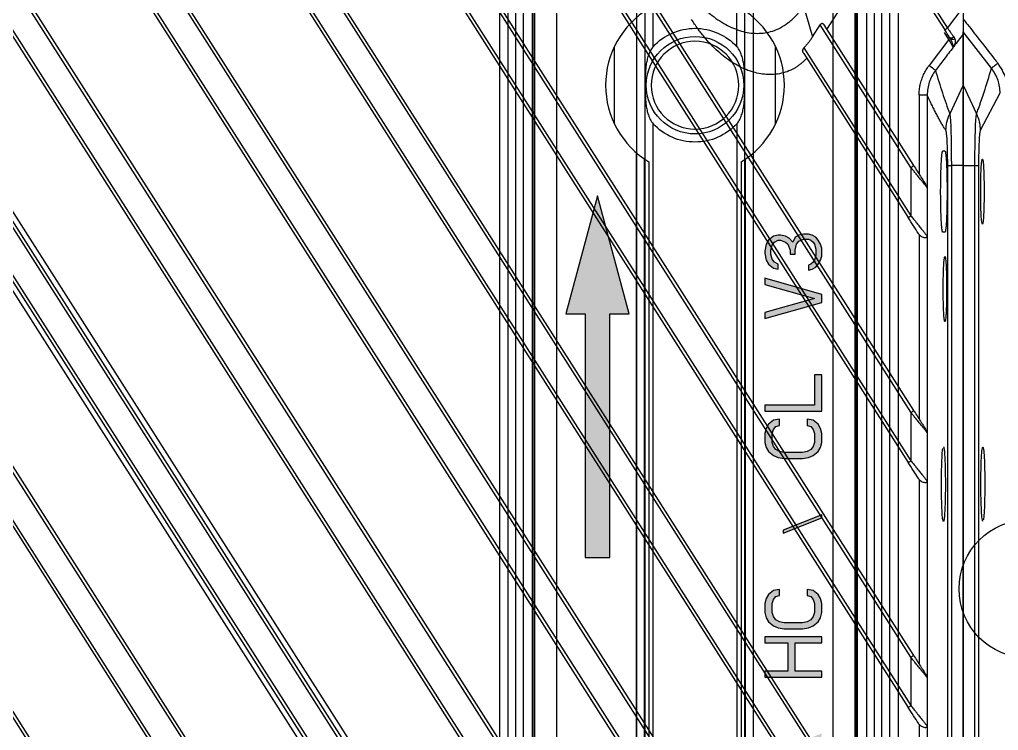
# Model space of a CAD drawing. Header units: millimetres. Extents: x 620 to 19791, y 2539 to 6969.
# Drawn here: x 17418.9 to 17479.1, y 5402.7 to 5446.4 of the extents above; entities that cross this region are included whole.
import ezdxf

# ---------------------------------------------------------------- set-up
doc = ezdxf.new("R2010")
doc.units = ezdxf.units.MM
doc.layers.add('02___PRT_ALL_AXES', color=7, linetype='Continuous')

# ---------------------------------------------------------------- blocks, each defined once
blk = doc.blocks.new('tugj')
at = {"color": 7, "linetype": 'Continuous', "lineweight": 25}
for p, q in [((12752.333, 4986.753), (12659.063, 5133.16)), ((12666.768, 5133.161), (12752.333, 4998.851)), ((12752.333, 5001.829), (12668.666, 5133.161)), ((12676.373, 5133.161), (12752.333, 5013.926)), ((12752.333, 5016.904), (12678.27, 5133.161)), ((12685.977, 5133.161), (12752.333, 5029.002)), ((12752.333, 5031.98), (12687.874, 5133.161)), ((12695.581, 5133.161), (12752.333, 5044.077)), ((12752.333, 5047.055), (12697.478, 5133.161)), ((12705.185, 5133.161), (12752.333, 5059.152)), ((12752.333, 5062.13), (12707.082, 5133.161)), ((12714.789, 5133.161), (12752.333, 5074.228)), ((12752.502, 4986.861), (12660.063, 5131.961)), ((12667.296, 5131.961), (12752.165, 4998.743)), ((12752.502, 5001.936), (12669.667, 5131.961)), ((12676.9, 5131.961), (12752.165, 5013.819)), ((12752.502, 5017.012), (12679.271, 5131.961)), ((12686.504, 5131.961), (12752.165, 5028.894)), ((12752.502, 5032.087), (12688.875, 5131.961)), ((12696.108, 5131.961), (12752.165, 5043.97)), ((12752.502, 5047.162), (12698.479, 5131.961)), ((12705.712, 5131.961), (12752.165, 5059.045)), ((12752.502, 5062.238), (12708.083, 5131.961)), ((12715.316, 5131.961), (12752.165, 5074.12)), ((12751.911, 5013.658), (12677.691, 5130.161)), ((12680.774, 5130.161), (12752.755, 5017.173)), ((12752.333, 5092.281), (12728.715, 5129.355)), ((12752.502, 5092.389), (12728.846, 5129.52)), ((12752.333, 5077.206), (12719.898, 5128.119)), ((12752.502, 5077.313), (12720.137, 5128.116)), ((12727.236, 5128.325), (12752.165, 5089.196)), ((12727.426, 5128.4), (12752.333, 5089.303)), ((12750.598, 5122.177), (12754.576, 5115.934)), ((12747.16, 5115.849), (12750.717, 5121.433)), ((12750.598, 5121.805), (12754.407, 5115.826)), ((12745.713, 5117.3), (12746.278, 5115.397)), ((12754.576, 5115.934), (12755.543, 5117.195)), ((12746.278, 5115.397), (12746.745, 5116.129)), ((12752.333, 5107.357), (12746.745, 5116.129)), ((12752.502, 5107.464), (12746.982, 5116.129)), ((12745.747, 5114.717), (12752.333, 5104.379)), ((12754.669, 5115.229), (12753.446, 5113.624)), ((12745.731, 5114.371), (12752.165, 5104.271)), ((12752.834, 5111.801), (12752.834, 5106.943)), ((12753.333, 5111.801), (12753.333, 5106.102)), ((12754.719, 5110.656), (12754.747, 5110.428)), ((12754.291, 5108.366), (12754.422, 5108.366)), ((12754.593, 4868.257), (12754.593, 5107.475)), ((12755.543, 5107.475), (12754.818, 5107.475)), ((12754.818, 5107.475), (12754.818, 4868.257)), ((12755.543, 5107.475), (12755.543, 4868.256)), ((12752.333, 5107.357), (12752.333, 5104.379)), ((12753.333, 5106.102), (12753.333, 5103.123)), ((12754.422, 5103.366), (12754.291, 5103.366)), ((12752.834, 5103.23), (12752.834, 5091.867)), ((12753.333, 5103.123), (12753.333, 5091.027)), ((12752.333, 5092.281), (12752.333, 5089.303)), ((12753.333, 5091.027), (12753.333, 5088.047)), ((12752.834, 5088.154), (12752.834, 5076.792)), ((12753.333, 5088.047), (12753.333, 5075.951)), ((12752.333, 5077.206), (12752.333, 5074.228)), ((12753.333, 5075.951), (12753.333, 5072.972)), ((12752.834, 5073.079), (12752.834, 5061.717)), ((12753.333, 5072.972), (12753.333, 5060.876))]:
    blk.add_line(p, q, dxfattribs=at)
at = {"color": 8, "linetype": 'Continuous', "lineweight": 25}
blk.add_line((12754.669, 5115.229), (12754.4, 5115.651), dxfattribs=at)
at = {"color": 7, "linetype": 'Continuous', "lineweight": 25, "flags": 128}
for points in [[(12754.407, 5115.826), (12754.411, 5115.828), (12754.42, 5115.834), (12754.436, 5115.844), (12754.457, 5115.858), (12754.482, 5115.874), (12754.511, 5115.892), (12754.543, 5115.913), (12754.576, 5115.934)], [(12755.543, 5112.426), (12755.131, 5111.541), (12754.719, 5110.656)], [(12752.165, 5089.196), (12752.168, 5089.198), (12752.177, 5089.204), (12752.193, 5089.214), (12752.214, 5089.227), (12752.239, 5089.244), (12752.269, 5089.262), (12752.3, 5089.282), (12752.333, 5089.303)], [(12752.502, 5077.313), (12752.499, 5077.311), (12752.489, 5077.305), (12752.473, 5077.295), (12752.452, 5077.282), (12752.427, 5077.265), (12752.398, 5077.247), (12752.366, 5077.227), (12752.333, 5077.206)]]:
    blk.add_lwpolyline(points, dxfattribs=at)
at = {"color": 7, "linetype": 'Continuous', "lineweight": 25}
for points, knots in [([(12738.08, 5118.993), (12738.141, 5118.899), (12738.261, 5118.713), (12738.449, 5118.444), (12738.64, 5118.188), (12738.834, 5117.943), (12739.112, 5117.616), (12739.487, 5117.222), (12740.104, 5116.675), (12740.887, 5116.133), (12741.868, 5115.715), (12742.858, 5115.555), (12743.684, 5115.681), (12744.307, 5115.941), (12744.703, 5116.192), (12745.01, 5116.444), (12745.253, 5116.685), (12745.491, 5116.969), (12745.637, 5117.188), (12745.713, 5117.3)], [0, 0, 0, 0, 0.035181, 0.06949, 0.102958, 0.135615, 0.167497, 0.237811, 0.306398, 0.426306, 0.535135, 0.638829, 0.737184, 0.792914, 0.85017, 0.883735, 0.9175, 0.957411, 1, 1, 1, 1]), ([(12755.543, 5117.195), (12755.543, 5117.149), (12755.543, 5117.057), (12755.543, 5116.919), (12755.543, 5116.782), (12755.543, 5116.646), (12755.543, 5116.467), (12755.543, 5116.254), (12755.543, 5116.027), (12755.543, 5115.84), (12755.543, 5115.712), (12755.543, 5115.631), (12755.543, 5115.581), (12755.543, 5115.565), (12755.543, 5115.557)], [0, 0, 0, 0, 0.06929, 0.138364, 0.207455, 0.276794, 0.346612, 0.485822, 0.617831, 0.730296, 0.832, 0.891663, 0.947156, 1, 1, 1, 1]), ([(12745.923, 5114.069), (12745.87, 5114.016), (12745.766, 5113.912), (12745.603, 5113.769), (12745.439, 5113.64), (12745.272, 5113.525), (12745.104, 5113.423), (12744.847, 5113.292), (12744.478, 5113.16), (12743.858, 5113.055), (12743.069, 5113.082), (12742.159, 5113.346), (12741.274, 5113.822), (12740.573, 5114.374), (12740.019, 5114.913), (12739.602, 5115.384), (12739.201, 5115.898), (12738.958, 5116.266), (12738.834, 5116.454)], [0, 0, 0, 0, 0.025847, 0.050766, 0.074832, 0.098127, 0.120742, 0.142777, 0.197811, 0.255494, 0.359352, 0.467585, 0.58048, 0.704746, 0.77494, 0.847317, 0.92223, 1, 1, 1, 1]), ([(12746.982, 5116.129), (12746.974, 5116.14), (12746.959, 5116.161), (12746.931, 5116.184), (12746.902, 5116.2), (12746.863, 5116.209), (12746.817, 5116.205), (12746.773, 5116.17), (12746.755, 5116.143), (12746.745, 5116.129)], [0, 0, 0, 0, 0.153766, 0.29277, 0.417794, 0.529915, 0.736017, 0.854886, 1, 1, 1, 1]), ([(12754.576, 5115.934), (12754.589, 5115.915), (12754.621, 5115.871), (12754.676, 5115.796), (12754.76, 5115.68), (12754.865, 5115.535), (12754.937, 5115.436), (12754.972, 5115.387)], [0, 0, 0, 0, 0.093419, 0.22066, 0.382004, 0.692065, 1, 1, 1, 1]), ([(12746.278, 5115.397), (12746.238, 5115.334), (12746.157, 5115.212), (12746.027, 5115.037), (12745.891, 5114.871), (12745.795, 5114.768), (12745.747, 5114.717)], [0, 0, 0, 0, 0.2574602, 0.5095372, 0.7568366, 1, 1, 1, 1]), ([(12754.71, 5115.351), (12754.712, 5115.348), (12754.715, 5115.343), (12754.72, 5115.337), (12754.722, 5115.333), (12754.723, 5115.331), (12754.725, 5115.326), (12754.732, 5115.314), (12754.742, 5115.299), (12754.748, 5115.287), (12754.751, 5115.281)], [0, 0, 0, 0, 0.127988, 0.209277, 0.250468, 0.30677, 0.399599, 0.516952, 0.773207, 1, 1, 1, 1]), ([(12754.753, 5115.316), (12754.744, 5115.321), (12754.727, 5115.329), (12754.717, 5115.342), (12754.712, 5115.349)], [0, 0, 0, 0, 0.552711, 1, 1, 1, 1]), ([(12754.751, 5115.281), (12754.776, 5115.257), (12754.823, 5115.238), (12754.936, 5115.242), (12754.995, 5115.265), (12755.034, 5115.294)], [0, 0, 0, 0, 0.5, 0.5, 1, 1, 1, 1]), ([(12755.022, 5115.303), (12755.028, 5115.287), (12755.042, 5115.254), (12755.054, 5115.202), (12755.059, 5115.147), (12755.058, 5115.089), (12755.05, 5115.031), (12755.035, 5114.97), (12755.012, 5114.902), (12754.986, 5114.843), (12754.966, 5114.808), (12754.96, 5114.798)], [0, 0, 0, 0, 0.095908, 0.196069, 0.300971, 0.411051, 0.526711, 0.631743, 0.767212, 0.929625, 1, 1, 1, 1]), ([(12754.972, 5115.387), (12754.982, 5115.373), (12755.002, 5115.346), (12755.015, 5115.317), (12755.022, 5115.303)], [0, 0, 0, 0, 0.510016, 1, 1, 1, 1]), ([(12755.543, 5115.557), (12755.543, 5115.299), (12755.543, 5114.781), (12755.543, 5113.927), (12755.543, 5113.14), (12755.543, 5112.616), (12755.543, 5112.426)], [0, 0, 0, 0, 0.2479135, 0.4978484, 0.8177331, 1, 1, 1, 1]), ([(12745.731, 5114.371), (12745.723, 5114.384), (12745.707, 5114.411), (12745.692, 5114.455), (12745.683, 5114.501), (12745.681, 5114.548), (12745.686, 5114.594), (12745.698, 5114.639), (12745.717, 5114.681), (12745.737, 5114.705), (12745.747, 5114.717)], [0, 0, 0, 0, 0.141878, 0.278236, 0.411247, 0.543247, 0.666398, 0.781146, 0.895271, 1, 1, 1, 1]), ([(12754.932, 5114.753), (12754.834, 5114.624), (12754.644, 5114.373), (12754.364, 5114.006), (12754.099, 5113.658), (12753.926, 5113.433), (12753.842, 5113.324)], [0, 0, 0, 0, 0.269609, 0.526012, 0.769411, 1, 1, 1, 1]), ([(12754.929, 5114.776), (12754.924, 5114.781), (12754.914, 5114.792), (12754.896, 5114.818), (12754.874, 5114.851), (12754.85, 5114.892), (12754.822, 5114.941), (12754.788, 5115.009), (12754.737, 5115.105), (12754.694, 5115.184), (12754.669, 5115.229)], [0, 0, 0, 0, 0.091917, 0.186201, 0.283243, 0.383217, 0.486153, 0.603422, 0.775276, 1, 1, 1, 1]), ([(12754.751, 5115.281), (12754.765, 5115.254), (12754.792, 5115.201), (12754.825, 5115.124), (12754.857, 5115.043), (12754.889, 5114.957), (12754.916, 5114.873), (12754.93, 5114.811), (12754.931, 5114.784), (12754.932, 5114.773)], [0, 0, 0, 0, 0.130852, 0.255748, 0.370585, 0.539226, 0.712336, 0.887675, 1, 1, 1, 1]), ([(12752.834, 5111.801), (12752.835, 5111.855), (12752.836, 5111.964), (12752.85, 5112.127), (12752.872, 5112.288), (12752.902, 5112.448), (12752.942, 5112.607), (12753.006, 5112.815), (12753.106, 5113.069), (12753.257, 5113.359), (12753.383, 5113.536), (12753.446, 5113.624)], [0, 0, 0, 0, 0.083801, 0.167094, 0.250122, 0.33313, 0.416365, 0.50007, 0.667476, 0.833457, 1, 1, 1, 1]), ([(12753.842, 5113.324), (12753.837, 5113.327), (12753.825, 5113.337), (12753.782, 5113.37), (12753.751, 5113.393), (12753.676, 5113.45), (12753.631, 5113.484), (12753.539, 5113.554), (12753.491, 5113.59), (12753.446, 5113.624)], [0, 0, 0, 0, 0.25, 0.25, 0.5, 0.5, 0.75, 0.75, 1, 1, 1, 1]), ([(12753.842, 5113.324), (12753.678, 5113.107), (12753.549, 5112.863), (12753.377, 5112.346), (12753.333, 5112.073), (12753.333, 5111.801)], [0, 0, 0, 0, 0.5, 0.5, 1, 1, 1, 1]), ([(12753.842, 5113.324), (12753.972, 5112.873), (12754.115, 5112.407), (12754.412, 5111.499), (12754.567, 5111.057), (12754.719, 5110.656)], [0, 0, 0, 0, 0.5, 0.5, 1, 1, 1, 1]), ([(12755.543, 5112.426), (12755.543, 5112.415), (12755.543, 5112.393), (12755.543, 5112.347), (12755.543, 5112.292), (12755.543, 5112.227), (12755.543, 5112.152), (12755.543, 5112.067), (12755.543, 5111.972), (12755.543, 5111.766), (12755.543, 5111.394), (12755.543, 5110.772), (12755.543, 5110.047), (12755.543, 5109.371), (12755.543, 5108.803), (12755.543, 5108.367), (12755.543, 5107.923), (12755.543, 5107.625), (12755.543, 5107.475)], [0, 0, 0, 0, 0.0313335, 0.0625333, 0.0936643, 0.1247919, 0.1559818, 0.1872988, 0.2188073, 0.2505704, 0.3758204, 0.5000704, 0.624356, 0.7495908, 0.8123801, 0.8747031, 0.9370724, 1, 1, 1, 1]), ([(12753.333, 5111.801), (12753.33, 5111.801), (12753.317, 5111.801), (12753.265, 5111.801), (12753.226, 5111.801), (12753.13, 5111.801), (12753.072, 5111.801), (12752.953, 5111.801), (12752.891, 5111.801), (12752.834, 5111.801)], [0, 0, 0, 0, 0.25, 0.25, 0.5, 0.5, 0.75, 0.75, 1, 1, 1, 1]), ([(12754.488, 5109.617), (12754.45, 5109.676), (12754.373, 5109.796), (12754.256, 5109.993), (12754.135, 5110.204), (12754.01, 5110.431), (12753.882, 5110.674), (12753.75, 5110.932), (12753.614, 5111.207), (12753.475, 5111.496), (12753.381, 5111.698), (12753.333, 5111.801)], [0, 0, 0, 0, 0.098211, 0.199644, 0.304299, 0.412179, 0.523286, 0.63762, 0.755183, 0.875976, 1, 1, 1, 1]), ([(12754.593, 5107.475), (12754.593, 5107.52), (12754.593, 5107.61), (12754.592, 5107.745), (12754.591, 5107.878), (12754.589, 5108.01), (12754.587, 5108.14), (12754.583, 5108.352), (12754.576, 5108.634), (12754.563, 5108.954), (12754.547, 5109.222), (12754.53, 5109.404), (12754.515, 5109.519), (12754.502, 5109.589), (12754.492, 5109.607), (12754.488, 5109.617)], [0, 0, 0, 0, 0.042203, 0.084071, 0.125773, 0.167478, 0.209358, 0.251581, 0.376769, 0.502269, 0.626905, 0.751841, 0.834751, 0.917046, 1, 1, 1, 1]), ([(12754.291, 5103.366), (12754.288, 5103.367), (12754.282, 5103.369), (12754.274, 5103.385), (12754.265, 5103.411), (12754.257, 5103.449), (12754.249, 5103.497), (12754.235, 5103.594), (12754.218, 5103.774), (12754.198, 5104.085), (12754.182, 5104.462), (12754.169, 5104.895), (12754.162, 5105.365), (12754.159, 5105.855), (12754.162, 5106.346), (12754.169, 5106.818), (12754.181, 5107.254), (12754.197, 5107.635), (12754.217, 5107.951), (12754.236, 5108.147), (12754.253, 5108.261), (12754.265, 5108.321), (12754.278, 5108.359), (12754.287, 5108.363), (12754.291, 5108.366)], [0, 0, 0, 0, 0.021266, 0.042279, 0.063129, 0.083909, 0.104712, 0.125632, 0.188258, 0.250226, 0.311751, 0.373866, 0.436434, 0.498716, 0.56093, 0.623487, 0.685841, 0.747786, 0.810291, 0.873704, 0.905168, 0.936491, 0.967996, 1, 1, 1, 1]), ([(12754.422, 5108.366), (12754.425, 5108.365), (12754.431, 5108.363), (12754.439, 5108.346), (12754.448, 5108.32), (12754.456, 5108.282), (12754.464, 5108.234), (12754.478, 5108.137), (12754.495, 5107.957), (12754.515, 5107.646), (12754.532, 5107.269), (12754.544, 5106.836), (12754.551, 5106.366), (12754.554, 5105.876), (12754.551, 5105.385), (12754.544, 5104.913), (12754.532, 5104.477), (12754.516, 5104.096), (12754.496, 5103.78), (12754.477, 5103.584), (12754.46, 5103.47), (12754.448, 5103.41), (12754.435, 5103.372), (12754.426, 5103.368), (12754.422, 5103.366)], [0, 0, 0, 0, 0.021266, 0.04228, 0.063133, 0.083918, 0.104727, 0.125654, 0.188289, 0.250252, 0.311778, 0.373897, 0.436467, 0.49875, 0.560967, 0.623526, 0.685879, 0.747829, 0.81035, 0.87375, 0.905196, 0.936506, 0.968002, 1, 1, 1, 1]), ([(12752.333, 5107.357), (12752.373, 5107.382), (12752.42, 5107.412), (12752.485, 5107.453), (12752.502, 5107.464), (12752.502, 5107.464)], [0, 0, 0, 0, 0.5, 0.5, 1, 1, 1, 1]), ([(12752.502, 5107.464), (12752.642, 5107.243), (12752.783, 5107.022), (12752.982, 5106.71), (12753.047, 5106.609), (12753.164, 5106.424), (12753.218, 5106.34), (12753.255, 5106.281)], [0, 0, 0, 0, 0.5, 0.5, 0.75, 0.75, 1, 1, 1, 1]), ([(12753.333, 5106.102), (12753.331, 5106.103), (12753.329, 5106.105), (12753.32, 5106.116), (12753.304, 5106.136), (12753.277, 5106.174), (12753.219, 5106.249), (12753.124, 5106.363), (12752.991, 5106.532), (12752.835, 5106.726), (12752.667, 5106.935), (12752.496, 5107.149), (12752.388, 5107.286), (12752.333, 5107.357)], [0, 0, 0, 0, 0.032239, 0.064947, 0.098427, 0.153969, 0.217778, 0.343204, 0.459168, 0.592551, 0.743882, 0.867931, 1, 1, 1, 1]), ([(12753.255, 5106.281), (12753.266, 5106.264), (12753.288, 5106.229), (12753.309, 5106.19), (12753.32, 5106.161), (12753.327, 5106.138), (12753.331, 5106.117), (12753.332, 5106.106), (12753.333, 5106.102)], [0, 0, 0, 0, 0.271981, 0.54099, 0.674929, 0.787934, 0.917472, 1, 1, 1, 1]), ([(12752.165, 5104.271), (12752.165, 5104.271), (12752.174, 5104.277), (12752.233, 5104.315), (12752.284, 5104.347), (12752.333, 5104.379)], [0, 0, 0, 0, 0.5, 0.5, 1, 1, 1, 1]), ([(12752.789, 5103.291), (12752.7, 5103.431), (12752.596, 5103.594), (12752.384, 5103.927), (12752.274, 5104.099), (12752.165, 5104.271)], [0, 0, 0, 0, 0.5, 0.5, 1, 1, 1, 1]), ([(12752.333, 5104.379), (12752.36, 5104.344), (12752.412, 5104.277), (12752.491, 5104.179), (12752.567, 5104.084), (12752.686, 5103.935), (12752.836, 5103.747), (12752.981, 5103.568), (12753.072, 5103.452), (12753.13, 5103.375), (12753.185, 5103.306), (12753.243, 5103.238), (12753.29, 5103.178), (12753.317, 5103.137), (12753.329, 5103.118), (12753.332, 5103.121), (12753.333, 5103.123)], [0, 0, 0, 0, 0.063732, 0.125593, 0.185588, 0.243722, 0.410367, 0.550817, 0.614312, 0.665681, 0.72574, 0.78763, 0.868193, 0.934331, 0.969979, 1, 1, 1, 1]), ([(12752.834, 5103.23), (12752.826, 5103.239), (12752.81, 5103.259), (12752.796, 5103.28), (12752.789, 5103.291)], [0, 0, 0, 0, 0.488961, 1, 1, 1, 1]), ([(12752.834, 5103.23), (12752.847, 5103.215), (12752.873, 5103.186), (12752.917, 5103.149), (12752.985, 5103.103), (12753.077, 5103.061), (12753.172, 5103.042), (12753.239, 5103.04), (12753.287, 5103.052), (12753.317, 5103.078), (12753.33, 5103.103), (12753.332, 5103.117), (12753.333, 5103.123)], [0, 0, 0, 0, 0.071456, 0.142488, 0.212282, 0.375118, 0.529622, 0.640801, 0.748363, 0.86828, 0.941579, 1, 1, 1, 1]), ([(12754.422, 5097.866), (12754.42, 5097.866), (12754.415, 5097.868), (12754.408, 5097.881), (12754.401, 5097.902), (12754.395, 5097.932), (12754.388, 5097.971), (12754.377, 5098.048), (12754.363, 5098.193), (12754.347, 5098.441), (12754.334, 5098.742), (12754.325, 5099.089), (12754.319, 5099.465), (12754.317, 5099.857), (12754.318, 5100.25), (12754.324, 5100.627), (12754.334, 5100.976), (12754.347, 5101.281), (12754.363, 5101.533), (12754.379, 5101.701), (12754.394, 5101.802), (12754.408, 5101.856), (12754.417, 5101.862), (12754.422, 5101.865)], [0, 0, 0, 0, 0.021346, 0.04241, 0.063283, 0.084056, 0.104826, 0.125687, 0.188, 0.250088, 0.311855, 0.37391, 0.43641, 0.498756, 0.56095, 0.623521, 0.685882, 0.747997, 0.810632, 0.873704, 0.915461, 0.957304, 1, 1, 1, 1]), ([(12754.422, 5101.865), (12754.424, 5101.865), (12754.429, 5101.863), (12754.436, 5101.85), (12754.443, 5101.829), (12754.449, 5101.799), (12754.456, 5101.761), (12754.467, 5101.683), (12754.481, 5101.538), (12754.497, 5101.29), (12754.51, 5100.989), (12754.519, 5100.642), (12754.525, 5100.266), (12754.527, 5099.874), (12754.526, 5099.481), (12754.52, 5099.104), (12754.51, 5098.755), (12754.497, 5098.45), (12754.481, 5098.198), (12754.465, 5098.03), (12754.45, 5097.929), (12754.436, 5097.875), (12754.427, 5097.869), (12754.422, 5097.866)], [0, 0, 0, 0, 0.021346, 0.04241, 0.063283, 0.084056, 0.104826, 0.125687, 0.188, 0.250088, 0.311855, 0.37391, 0.43641, 0.498756, 0.56095, 0.623521, 0.685882, 0.747997, 0.810632, 0.873704, 0.915461, 0.957304, 1, 1, 1, 1]), ([(12752.333, 5092.281), (12752.373, 5092.306), (12752.42, 5092.336), (12752.485, 5092.378), (12752.502, 5092.389), (12752.502, 5092.389)], [0, 0, 0, 0, 0.5, 0.5, 1, 1, 1, 1]), ([(12753.333, 5091.027), (12753.331, 5091.027), (12753.329, 5091.029), (12753.32, 5091.04), (12753.304, 5091.061), (12753.277, 5091.098), (12753.219, 5091.174), (12753.124, 5091.288), (12752.991, 5091.457), (12752.835, 5091.651), (12752.667, 5091.86), (12752.496, 5092.073), (12752.388, 5092.21), (12752.333, 5092.281)], [0, 0, 0, 0, 0.032205, 0.064879, 0.098325, 0.153821, 0.217622, 0.343078, 0.459057, 0.592508, 0.743852, 0.867922, 1, 1, 1, 1]), ([(12752.502, 5092.389), (12752.642, 5092.168), (12752.783, 5091.947), (12752.982, 5091.634), (12753.047, 5091.533), (12753.164, 5091.349), (12753.218, 5091.265), (12753.255, 5091.206)], [0, 0, 0, 0, 0.5, 0.5, 0.75, 0.75, 1, 1, 1, 1]), ([(12753.255, 5091.206), (12753.266, 5091.188), (12753.288, 5091.153), (12753.309, 5091.114), (12753.32, 5091.086), (12753.327, 5091.063), (12753.331, 5091.042), (12753.332, 5091.031), (12753.333, 5091.027)], [0, 0, 0, 0, 0.272195, 0.541525, 0.675243, 0.788116, 0.917487, 1, 1, 1, 1]), ([(12754.329, 5085.566), (12754.314, 5085.601), (12754.282, 5085.67), (12754.242, 5086.199), (12754.215, 5086.956), (12754.206, 5087.855), (12754.215, 5088.761), (12754.242, 5089.516), (12754.274, 5089.987), (12754.298, 5090.051), (12754.305, 5090.072)], [0, 0, 0, 0, 0.134319, 0.267816, 0.400285, 0.534043, 0.667718, 0.800886, 0.935787, 1, 1, 1, 1]), ([(12754.329, 5090.165), (12754.332, 5090.164), (12754.337, 5090.162), (12754.345, 5090.147), (12754.353, 5090.123), (12754.361, 5090.088), (12754.368, 5090.044), (12754.381, 5089.955), (12754.397, 5089.789), (12754.415, 5089.503), (12754.43, 5089.157), (12754.441, 5088.758), (12754.448, 5088.326), (12754.451, 5087.875), (12754.449, 5087.424), (12754.442, 5086.99), (12754.431, 5086.589), (12754.416, 5086.238), (12754.397, 5085.947), (12754.379, 5085.755), (12754.361, 5085.639), (12754.345, 5085.577), (12754.335, 5085.57), (12754.329, 5085.566)], [0, 0, 0, 0, 0.021245, 0.042243, 0.063084, 0.083861, 0.104667, 0.125596, 0.188211, 0.250208, 0.311749, 0.373875, 0.436451, 0.498749, 0.560974, 0.623545, 0.685901, 0.747871, 0.810407, 0.873806, 0.915692, 0.957504, 1, 1, 1, 1]), ([(12752.789, 5088.216), (12752.7, 5088.356), (12752.596, 5088.518), (12752.384, 5088.852), (12752.274, 5089.024), (12752.165, 5089.196)], [0, 0, 0, 0, 0.5, 0.5, 1, 1, 1, 1]), ([(12752.333, 5089.303), (12752.36, 5089.269), (12752.412, 5089.202), (12752.491, 5089.103), (12752.567, 5089.008), (12752.686, 5088.859), (12752.836, 5088.672), (12752.981, 5088.493), (12753.072, 5088.377), (12753.13, 5088.3), (12753.185, 5088.231), (12753.243, 5088.163), (12753.29, 5088.103), (12753.317, 5088.062), (12753.329, 5088.043), (12753.332, 5088.046), (12753.333, 5088.047)], [0, 0, 0, 0, 0.063732, 0.125592, 0.185586, 0.243721, 0.410364, 0.550813, 0.614308, 0.665676, 0.725736, 0.787625, 0.868188, 0.934324, 0.969973, 1, 1, 1, 1]), ([(12752.834, 5088.154), (12752.826, 5088.164), (12752.81, 5088.184), (12752.796, 5088.205), (12752.789, 5088.216)], [0, 0, 0, 0, 0.488961, 1, 1, 1, 1]), ([(12752.834, 5088.154), (12752.847, 5088.14), (12752.873, 5088.111), (12752.917, 5088.074), (12752.985, 5088.028), (12753.077, 5087.986), (12753.172, 5087.967), (12753.239, 5087.965), (12753.287, 5087.976), (12753.317, 5088.002), (12753.33, 5088.028), (12753.332, 5088.041), (12753.333, 5088.047)], [0, 0, 0, 0, 0.071456, 0.142488, 0.212279, 0.375092, 0.529614, 0.64079, 0.748352, 0.868276, 0.941576, 1, 1, 1, 1]), ([(12753.333, 5075.951), (12753.331, 5075.952), (12753.329, 5075.954), (12753.32, 5075.965), (12753.304, 5075.985), (12753.277, 5076.023), (12753.219, 5076.098), (12753.124, 5076.213), (12752.991, 5076.381), (12752.835, 5076.575), (12752.667, 5076.784), (12752.496, 5076.998), (12752.388, 5077.135), (12752.333, 5077.206)], [0, 0, 0, 0, 0.032205, 0.064879, 0.098325, 0.153821, 0.217622, 0.343078, 0.459057, 0.592508, 0.743852, 0.867922, 1, 1, 1, 1]), ([(12752.502, 5077.313), (12752.642, 5077.093), (12752.783, 5076.871), (12752.982, 5076.559), (12753.047, 5076.458), (12753.164, 5076.274), (12753.218, 5076.189), (12753.255, 5076.131)], [0, 0, 0, 0, 0.5, 0.5, 0.75, 0.75, 1, 1, 1, 1]), ([(12753.255, 5076.131), (12753.266, 5076.113), (12753.288, 5076.078), (12753.309, 5076.039), (12753.32, 5076.01), (12753.327, 5075.987), (12753.331, 5075.966), (12753.332, 5075.955), (12753.333, 5075.951)], [0, 0, 0, 0, 0.272195, 0.541525, 0.675243, 0.788116, 0.917487, 1, 1, 1, 1]), ([(12752.165, 5074.12), (12752.165, 5074.12), (12752.174, 5074.127), (12752.233, 5074.164), (12752.284, 5074.197), (12752.333, 5074.228)], [0, 0, 0, 0, 0.5, 0.5, 1, 1, 1, 1]), ([(12752.789, 5073.14), (12752.7, 5073.28), (12752.596, 5073.443), (12752.384, 5073.776), (12752.274, 5073.948), (12752.165, 5074.12)], [0, 0, 0, 0, 0.5, 0.5, 1, 1, 1, 1]), ([(12752.333, 5074.228), (12752.36, 5074.194), (12752.412, 5074.126), (12752.491, 5074.028), (12752.567, 5073.933), (12752.686, 5073.784), (12752.836, 5073.596), (12752.981, 5073.417), (12753.072, 5073.302), (12753.13, 5073.224), (12753.185, 5073.155), (12753.243, 5073.087), (12753.29, 5073.027), (12753.317, 5072.986), (12753.329, 5072.967), (12753.332, 5072.971), (12753.333, 5072.972)], [0, 0, 0, 0, 0.063732, 0.125592, 0.185586, 0.243721, 0.410364, 0.550813, 0.614308, 0.665676, 0.725736, 0.787625, 0.868188, 0.934324, 0.969973, 1, 1, 1, 1]), ([(12752.834, 5073.079), (12752.826, 5073.088), (12752.81, 5073.108), (12752.796, 5073.129), (12752.789, 5073.14)], [0, 0, 0, 0, 0.488961, 1, 1, 1, 1]), ([(12752.834, 5073.079), (12752.847, 5073.064), (12752.873, 5073.035), (12752.917, 5072.998), (12752.985, 5072.952), (12753.077, 5072.91), (12753.172, 5072.891), (12753.239, 5072.89), (12753.287, 5072.901), (12753.317, 5072.927), (12753.33, 5072.952), (12753.332, 5072.966), (12753.333, 5072.972)], [0, 0, 0, 0, 0.0714562, 0.1424878, 0.2122787, 0.375092, 0.529614, 0.6407899, 0.7483517, 0.8682758, 0.9415756, 1, 1, 1, 1])]:
    blk.add_open_spline(points, degree=3, knots=knots, dxfattribs=at)
for points in [[(12754.71, 5115.351), (12754.626, 5115.483), (12754.517, 5115.655), (12754.407, 5115.826)], [(12755.543, 5115.557), (12755.348, 5115.304), (12755.154, 5115.051), (12754.961, 5114.797)], [(12754.751, 5115.281), (12754.742, 5115.275), (12754.706, 5115.253), (12754.669, 5115.229)], [(12754.931, 5114.754), (12754.932, 5114.76), (12754.931, 5114.767), (12754.929, 5114.776)], [(12754.96, 5114.797), (12754.952, 5114.788), (12754.943, 5114.78), (12754.932, 5114.773)], [(12754.961, 5114.797), (12754.951, 5114.783), (12754.942, 5114.768), (12754.932, 5114.753)], [(12754.488, 5109.617), (12754.489, 5109.971), (12754.57, 5110.334), (12754.719, 5110.656)], [(12754.593, 5107.475), (12754.609, 5107.475), (12754.686, 5107.475), (12754.818, 5107.475)]]:
    blk.add_open_spline(points, degree=3, dxfattribs=at)
at = {"color": 8, "linetype": 'Continuous', "lineweight": 25}
for points, knots in [([(12754.984, 5115.378), (12754.955, 5115.353), (12754.914, 5115.328), (12754.827, 5115.303), (12754.784, 5115.304), (12754.753, 5115.316)], [0, 0, 0, 0, 0.5, 0.5, 1, 1, 1, 1]), ([(12754.747, 5110.428), (12754.749, 5110.417), (12754.762, 5110.313), (12754.786, 5109.772), (12754.806, 5108.961), (12754.816, 5108.145), (12754.817, 5107.701), (12754.818, 5107.475)], [0, 0, 0, 0, 0.037063, 0.329267, 0.649662, 0.821316, 1, 1, 1, 1])]:
    blk.add_open_spline(points, degree=3, knots=knots, dxfattribs=at)
blk = doc.blocks.new('*U204')
blk.add_blockref('tugj', (-12530.543, -4991.113))
blk = doc.blocks.new('*U205')
at = {"color": 0, "linetype": 'ByBlock', "lineweight": -2, "transparency": 16777216}
blk.add_blockref('*U204', (0, 1350), dxfattribs=at)
blk = doc.blocks.new('tgd')
at = {"color": 7, "linetype": 'Continuous', "lineweight": 25}
for p, q in [((18144.217, 5008.446), (18142.478, 5010.682)), ((18142.478, 5007.416), (18143.301, 5005.646)), ((18142.478, 5007.347), (18142.478, 5007.416)), ((18144.74, 5006.905), (18143.533, 5004.607)), ((18142.478, 5002.465), (18143.203, 5002.465)), ((18142.478, 4763.247), (18142.478, 5002.465)), ((18142.478, 5002.465), (18142.478, 4763.246)), ((18143.203, 5002.465), (18143.428, 5002.465)), ((18143.203, 4763.247), (18143.203, 5002.465)), ((18143.428, 5002.465), (18143.428, 4763.247))]:
    blk.add_line(p, q, dxfattribs=at)
for points, knots in [([(18142.476, 5011.484), (18142.476, 5011.484), (18142.476, 5011.484), (18142.476, 5011.483), (18142.478, 5011.482), (18142.483, 5011.474), (18142.506, 5011.446), (18142.594, 5011.334), (18142.945, 5010.886), (18143.547, 5010.119), (18144.148, 5009.352), (18144.498, 5008.903), (18144.584, 5008.79), (18144.606, 5008.761), (18144.61, 5008.754), (18144.612, 5008.752), (18144.612, 5008.752), (18144.612, 5008.751), (18144.612, 5008.751), (18144.612, 5008.751), (18144.612, 5008.751), (18144.612, 5008.751)], [0, 0, 0, 0, 0.0000182, 0.0001591, 0.000557, 0.0020901, 0.0080688, 0.0316903, 0.1255832, 0.4999795, 0.8749481, 0.9687031, 0.9921486, 0.9980156, 0.9994835, 0.9998549, 0.9999514, 0.9999818, 0.9999914, 0.9999957, 1, 1, 1, 1]), ([(18142.478, 5011.484), (18142.478, 5011.389), (18142.478, 5011.208), (18142.478, 5010.96), (18142.478, 5010.794), (18142.478, 5010.706), (18142.478, 5010.69), (18142.478, 5010.682)], [0, 0, 0, 0, 0.286045, 0.548341, 0.786212, 0.89682, 1, 1, 1, 1]), ([(18142.478, 5007.416), (18142.478, 5007.963), (18142.478, 5008.603), (18142.478, 5009.422), (18142.478, 5009.966), (18142.478, 5010.413), (18142.478, 5010.682)], [0, 0, 0, 0, 0.503553, 0.589135, 0.752665, 1, 1, 1, 1]), ([(18142.478, 5010.547), (18142.478, 5010.289), (18142.478, 5009.771), (18142.478, 5008.917), (18142.478, 5008.13), (18142.478, 5007.607), (18142.478, 5007.417)], [0, 0, 0, 0, 0.247913, 0.497848, 0.817733, 1, 1, 1, 1]), ([(18144.612, 5008.751), (18144.565, 5008.715), (18144.468, 5008.64), (18144.34, 5008.541), (18144.247, 5008.469), (18144.227, 5008.453), (18144.217, 5008.446)], [0, 0, 0, 0, 0.243386, 0.502691, 0.760505, 1, 1, 1, 1]), ([(18144.612, 5008.751), (18144.792, 5008.47), (18145.153, 5007.906), (18145.21, 5007.239), (18145.239, 5006.905)], [0, 0, 0, 0, 0.49954, 1, 1, 1, 1]), ([(18143.301, 5005.646), (18143.301, 5005.646), (18143.301, 5005.647), (18143.302, 5005.647), (18143.302, 5005.649), (18143.305, 5005.655), (18143.346, 5005.753), (18143.397, 5005.893), (18143.472, 5006.102), (18143.562, 5006.358), (18143.665, 5006.66), (18143.897, 5007.36), (18144.069, 5007.946), (18144.217, 5008.446)], [0, 0, 0, 0, 0.000016, 0.0001532, 0.000545, 0.0020442, 0.0079129, 0.1249472, 0.1677158, 0.2499268, 0.4146915, 0.4999339, 1, 1, 1, 1]), ([(18144.217, 5008.446), (18144.368, 5008.211), (18144.67, 5007.74), (18144.717, 5007.183), (18144.74, 5006.905)], [0, 0, 0, 0, 0.499779, 1, 1, 1, 1]), ([(18142.478, 5002.465), (18142.478, 5003.044), (18142.478, 5004.241), (18142.478, 5005.789), (18142.478, 5006.758), (18142.478, 5006.967), (18142.478, 5007.002)], [0, 0, 0, 0, 0.298207, 0.616574, 0.93494, 1, 1, 1, 1]), ([(18142.478, 5006.987), (18142.478, 5006.948), (18142.478, 5006.738), (18142.478, 5005.786), (18142.478, 5004.261), (18142.478, 5003.064), (18142.478, 5002.465)], [0, 0, 0, 0, 0.072204, 0.3812, 0.690221, 1, 1, 1, 1]), ([(18143.203, 5002.465), (18143.204, 5002.673), (18143.205, 5002.951), (18143.208, 5003.341), (18143.211, 5003.878), (18143.224, 5004.306), (18143.233, 5004.588), (18143.233, 5004.598), (18143.234, 5004.636), (18143.242, 5004.916), (18143.263, 5005.402), (18143.288, 5005.561), (18143.301, 5005.646)], [0, 0, 0, 0, 0.134061, 0.178697, 0.25734, 0.496477, 0.496759, 0.499029, 0.505384, 0.529518, 0.7461, 1, 1, 1, 1]), ([(18143.301, 5005.646), (18143.368, 5005.48), (18143.501, 5005.146), (18143.522, 5004.787), (18143.533, 5004.607)], [0, 0, 0, 0, 0.496928, 1, 1, 1, 1]), ([(18143.533, 5004.607), (18143.519, 5004.559), (18143.491, 5004.464), (18143.457, 5003.967), (18143.433, 5003.277), (18143.429, 5002.736), (18143.428, 5002.465)], [0, 0, 0, 0, 0.24813, 0.497846, 0.748652, 1, 1, 1, 1]), ([(18143.664, 4998.856), (18143.65, 4998.886), (18143.623, 4998.946), (18143.588, 4999.407), (18143.565, 5000.064), (18143.557, 5000.848), (18143.565, 5001.632), (18143.588, 5002.301), (18143.617, 5002.672), (18143.643, 5002.834), (18143.657, 5002.848), (18143.664, 5002.856)], [0, 0, 0, 0, 0.125441, 0.24983, 0.373603, 0.498413, 0.623139, 0.747559, 0.873244, 0.936089, 1, 1, 1, 1]), ([(18143.664, 5002.856), (18143.678, 5002.825), (18143.705, 5002.766), (18143.74, 5002.304), (18143.763, 5001.647), (18143.772, 5000.864), (18143.764, 5000.08), (18143.741, 4999.41), (18143.711, 4999.039), (18143.685, 4998.877), (18143.671, 4998.863), (18143.664, 4998.856)], [0, 0, 0, 0, 0.125441, 0.24983, 0.373603, 0.498412, 0.623139, 0.74756, 0.873244, 0.936089, 1, 1, 1, 1]), ([(18143.691, 4980.556), (18143.675, 4980.591), (18143.644, 4980.66), (18143.604, 4981.189), (18143.577, 4981.946), (18143.567, 4982.846), (18143.577, 4983.749), (18143.603, 4984.514), (18143.643, 4985.05), (18143.675, 4985.12), (18143.691, 4985.155)], [0, 0, 0, 0, 0.125437, 0.250107, 0.373815, 0.498729, 0.623565, 0.747927, 0.873908, 1, 1, 1, 1]), ([(18143.691, 4985.155), (18143.707, 4985.12), (18143.738, 4985.051), (18143.778, 4984.522), (18143.805, 4983.765), (18143.815, 4982.866), (18143.806, 4981.961), (18143.779, 4981.205), (18143.746, 4980.734), (18143.723, 4980.67), (18143.715, 4980.649)], [0, 0, 0, 0, 0.134323, 0.267824, 0.400296, 0.534058, 0.667737, 0.800909, 0.935813, 1, 1, 1, 1])]:
    blk.add_open_spline(points, degree=3, knots=knots, dxfattribs=at)
blk = doc.blocks.new('*U206')
blk.add_blockref('tgd', (-18292.478, -4886.103))
blk = doc.blocks.new('*U207')
at = {"color": 0, "linetype": 'ByBlock', "lineweight": -2, "transparency": 16777216}
blk.add_blockref('*U206', (0, 1350), dxfattribs=at)
blk = doc.blocks.new('rygj')
at = {"lineweight": 5, "true_color": 0x139b48}
h = blk.add_hatch(color=114, dxfattribs=at)
h.dxf.hatch_style = 1
h.paths.add_polyline_path([(5043.778, 3168.396), (5043.778, 3166.896), (5058.778, 3166.896), (5058.778, 3165.696), (5066.055, 3167.646), (5058.778, 3169.596), (5058.778, 3168.396)])
h = blk.add_hatch(color=114, dxfattribs=at)
h.dxf.hatch_style = 1
h.paths.add_polyline_path([(5052.292, 3156.452), (5052.23, 3156.825), (5051.982, 3157.123), (5051.734, 3157.271), (5051.424, 3157.346), (5050.866, 3157.346), (5050.556, 3157.271), (5050.308, 3157.123), (5050.061, 3156.825), (5049.937, 3156.527), (5049.875, 3156.154), (5049.875, 3155.037), (5049.937, 3154.665), (5050.061, 3154.367), (5050.308, 3154.069), (5050.556, 3153.92), (5050.866, 3153.846), (5051.424, 3153.846), (5051.734, 3153.92), (5051.982, 3154.069), (5052.23, 3154.367), (5052.292, 3154.74), (5051.92, 3154.74), (5051.858, 3154.516), (5051.672, 3154.367), (5051.424, 3154.293), (5050.866, 3154.293), (5050.618, 3154.367), (5050.432, 3154.516), (5050.308, 3154.74), (5050.247, 3155.037), (5050.247, 3156.154), (5050.308, 3156.452), (5050.432, 3156.676), (5050.618, 3156.825), (5050.866, 3156.899), (5051.424, 3156.899), (5051.672, 3156.825), (5051.858, 3156.676), (5051.92, 3156.452)])
h.paths.add_polyline_path([(5063.634, 3156.527), (5063.572, 3156.825), (5063.324, 3157.123), (5063.076, 3157.271), (5062.642, 3157.346), (5062.518, 3157.346), (5062.085, 3157.271), (5061.837, 3157.123), (5061.589, 3156.825), (5061.527, 3156.527), (5061.837, 3156.527), (5061.961, 3156.75), (5062.147, 3156.899), (5062.456, 3156.974), (5062.704, 3156.974), (5063.014, 3156.899), (5063.2, 3156.75), (5063.324, 3156.527), (5063.324, 3156.378), (5063.2, 3156.08), (5063.076, 3155.931), (5062.704, 3155.782), (5062.456, 3155.782), (5062.456, 3155.484), (5062.704, 3155.484), (5063.076, 3155.41), (5063.262, 3155.261), (5063.386, 3154.963), (5063.386, 3154.665), (5063.324, 3154.516), (5063.2, 3154.367), (5063.076, 3154.293), (5062.766, 3154.218), (5062.394, 3154.218), (5062.085, 3154.293), (5061.961, 3154.367), (5061.837, 3154.516), (5061.775, 3154.665), (5061.465, 3154.665), (5061.527, 3154.442), (5061.651, 3154.218), (5061.837, 3154.069), (5062.085, 3153.92), (5062.332, 3153.846), (5062.828, 3153.846), (5063.076, 3153.92), (5063.324, 3154.069), (5063.51, 3154.218), (5063.634, 3154.442), (5063.696, 3154.665), (5063.696, 3154.963), (5063.634, 3155.261), (5063.51, 3155.484), (5063.2, 3155.633), (5063.448, 3155.857), (5063.572, 3156.08), (5063.634, 3156.378)])
h.paths.add_polyline_path([(5060.597, 3157.346), (5059.729, 3154.293), (5058.862, 3157.346), (5058.49, 3157.346), (5059.481, 3153.846), (5059.977, 3153.846), (5060.969, 3157.346)])
h.paths.add_polyline_path([(5055.019, 3153.846), (5055.019, 3154.293), (5053.16, 3154.293), (5053.16, 3157.346), (5052.788, 3157.346), (5052.788, 3153.846)])
h.paths.add_polyline_path([(5041.817, 3156.452), (5041.755, 3156.825), (5041.507, 3157.123), (5041.26, 3157.271), (5040.95, 3157.346), (5040.392, 3157.346), (5040.082, 3157.271), (5039.834, 3157.123), (5039.586, 3156.825), (5039.462, 3156.527), (5039.4, 3156.154), (5039.4, 3155.037), (5039.462, 3154.665), (5039.586, 3154.367), (5039.834, 3154.069), (5040.082, 3153.92), (5040.392, 3153.846), (5040.95, 3153.846), (5041.26, 3153.92), (5041.507, 3154.069), (5041.755, 3154.367), (5041.817, 3154.74), (5041.445, 3154.74), (5041.383, 3154.516), (5041.198, 3154.367), (5040.95, 3154.293), (5040.392, 3154.293), (5040.144, 3154.367), (5039.958, 3154.516), (5039.834, 3154.74), (5039.772, 3155.037), (5039.772, 3156.154), (5039.834, 3156.452), (5039.958, 3156.676), (5040.144, 3156.825), (5040.392, 3156.899), (5040.95, 3156.899), (5041.198, 3156.825), (5041.383, 3156.676), (5041.445, 3156.452)])
h.paths.add_polyline_path([(5016.902, 3156.154), (5016.84, 3156.527), (5016.716, 3156.825), (5016.468, 3157.123), (5016.22, 3157.271), (5015.91, 3157.346), (5015.414, 3157.346), (5015.104, 3157.271), (5014.856, 3157.123), (5014.608, 3156.825), (5014.485, 3156.527), (5014.423, 3156.154), (5014.423, 3155.037), (5014.485, 3154.665), (5014.608, 3154.367), (5014.856, 3154.069), (5015.104, 3153.92), (5015.414, 3153.846), (5015.91, 3153.846), (5016.22, 3153.92), (5016.468, 3154.069), (5016.716, 3154.367), (5016.84, 3154.665), (5016.902, 3155.037)])
h.paths.add_polyline_path([(5028.368, 3156.527), (5028.306, 3156.825), (5028.058, 3157.123), (5027.81, 3157.271), (5027.438, 3157.346), (5027.19, 3157.346), (5026.756, 3157.271), (5026.508, 3157.123), (5026.261, 3156.825), (5026.199, 3156.527), (5026.508, 3156.527), (5026.632, 3156.75), (5026.818, 3156.899), (5027.128, 3156.974), (5027.376, 3156.974), (5027.686, 3156.899), (5027.872, 3156.75), (5027.996, 3156.527), (5027.996, 3156.378), (5027.872, 3156.08), (5026.137, 3154.218), (5026.137, 3153.846), (5028.368, 3153.846), (5028.368, 3154.218), (5026.632, 3154.218), (5028.182, 3155.857), (5028.306, 3156.08), (5028.368, 3156.378)])
h.paths.add_polyline_path([(5046.404, 3153.846), (5045.474, 3156.229), (5045.288, 3156.229), (5046.218, 3153.846)])
h.paths.add_polyline_path([(5025.269, 3157.346), (5024.401, 3154.293), (5023.533, 3157.346), (5023.162, 3157.346), (5024.153, 3153.846), (5024.649, 3153.846), (5025.641, 3157.346)])
h.paths.add_polyline_path([(5038.904, 3153.846), (5038.904, 3157.346), (5038.532, 3157.346), (5038.532, 3155.931), (5036.797, 3155.931), (5036.797, 3157.346), (5036.425, 3157.346), (5036.425, 3153.846), (5036.797, 3153.846), (5036.797, 3155.484), (5038.532, 3155.484), (5038.532, 3153.846)])
h.paths.add_polyline_path([(5019.691, 3156.229), (5019.691, 3156.527), (5019.629, 3156.75), (5019.443, 3157.048), (5019.195, 3157.271), (5018.885, 3157.346), (5017.398, 3157.346), (5017.398, 3153.846), (5018.885, 3153.846), (5019.195, 3153.92), (5019.443, 3154.144), (5019.629, 3154.442), (5019.691, 3154.665), (5019.691, 3155.037), (5019.629, 3155.261), (5019.443, 3155.559), (5019.319, 3155.633), (5019.443, 3155.708), (5019.629, 3156.005)])
h.paths.add_polyline_path([(5019.319, 3154.963), (5019.319, 3154.74), (5019.257, 3154.516), (5019.133, 3154.367), (5018.947, 3154.293), (5017.769, 3154.293), (5017.769, 3155.41), (5018.947, 3155.41), (5019.133, 3155.335), (5019.257, 3155.186)], flags=16)
h.paths.add_polyline_path([(5019.319, 3156.452), (5019.319, 3156.303), (5019.257, 3156.08), (5019.133, 3155.931), (5018.947, 3155.857), (5017.769, 3155.857), (5017.769, 3156.899), (5018.947, 3156.899), (5019.133, 3156.825), (5019.257, 3156.676)], flags=16)
h.paths.add_polyline_path([(5016.53, 3156.154), (5016.53, 3155.037), (5016.468, 3154.74), (5016.344, 3154.516), (5016.158, 3154.367), (5015.91, 3154.293), (5015.414, 3154.293), (5015.166, 3154.367), (5014.98, 3154.516), (5014.856, 3154.74), (5014.794, 3155.037), (5014.794, 3156.154), (5014.856, 3156.452), (5014.98, 3156.676), (5015.166, 3156.825), (5015.414, 3156.899), (5015.91, 3156.899), (5016.158, 3156.825), (5016.344, 3156.676), (5016.468, 3156.452)], flags=16)
h.paths.add_polyline_path([(5011.881, 3155.037), (5011.881, 3156.154), (5011.943, 3156.452), (5012.067, 3156.676), (5012.253, 3156.825), (5012.501, 3156.899), (5013.059, 3156.899), (5013.307, 3156.825), (5013.493, 3156.676), (5013.555, 3156.452), (5013.927, 3156.452), (5013.865, 3156.825), (5013.617, 3157.123), (5013.369, 3157.271), (5013.059, 3157.346), (5012.501, 3157.346), (5012.191, 3157.271), (5011.943, 3157.123), (5011.695, 3156.825), (5011.572, 3156.527), (5011.51, 3156.154), (5011.51, 3155.037), (5011.572, 3154.665), (5011.695, 3154.367), (5011.943, 3154.069), (5012.191, 3153.92), (5012.501, 3153.846), (5013.059, 3153.846), (5013.369, 3153.92), (5013.617, 3154.069), (5013.865, 3154.367), (5013.927, 3154.74), (5013.555, 3154.74), (5013.493, 3154.516), (5013.307, 3154.367), (5013.059, 3154.293), (5012.501, 3154.293), (5012.253, 3154.367), (5012.067, 3154.516), (5011.943, 3154.74)])
h.paths.add_polyline_path([(5011.014, 3153.846), (5011.014, 3154.293), (5009.154, 3154.293), (5009.154, 3157.346), (5008.782, 3157.346), (5008.782, 3153.846)])
h.paths.add_polyline_path([(5032.954, 3153.846), (5032.025, 3156.229), (5031.839, 3156.229), (5032.768, 3153.846)])
h.paths.add_polyline_path([(5006.427, 3155.633), (5006.427, 3157.346), (5006.055, 3157.346), (5006.055, 3153.846), (5006.427, 3153.846), (5006.427, 3155.037), (5006.861, 3155.559), (5007.791, 3153.846), (5008.287, 3153.846), (5007.171, 3155.931), (5008.287, 3157.346), (5007.791, 3157.346)])
at = {"color": 114, "linetype": 'Continuous', "true_color": 0x139b48}
for p, q in [((4442.055, 3171.646), (5101.055, 3171.646)), ((4442.055, 3170.146), (5101.055, 3170.146)), ((5066.055, 3167.646), (5058.778, 3169.596)), ((5058.778, 3169.596), (5058.778, 3168.396)), ((5058.778, 3168.396), (5043.778, 3168.396)), ((5043.778, 3168.396), (5043.778, 3166.896)), ((5058.778, 3165.696), (5066.055, 3167.646)), ((5043.778, 3166.896), (5058.778, 3166.896)), ((5058.778, 3166.896), (5058.778, 3165.696)), ((4495.013, 3165.246), (5068.697, 3165.246)), ((4495.398, 3164.746), (5068.312, 3164.746)), ((4495.398, 3158.546), (5068.312, 3158.546)), ((4495.013, 3158.046), (5068.697, 3158.046)), ((5036.797, 3157.346), (5036.425, 3157.346)), ((5036.425, 3157.346), (5036.425, 3153.846)), ((5036.797, 3155.931), (5036.797, 3157.346)), ((5038.904, 3157.346), (5038.532, 3157.346)), ((5038.532, 3157.346), (5038.532, 3155.931)), ((5038.904, 3153.846), (5038.904, 3157.346)), ((5039.834, 3157.123), (5039.586, 3156.825)), ((5040.082, 3157.271), (5039.834, 3157.123)), ((5040.392, 3157.346), (5040.082, 3157.271)), ((5040.95, 3157.346), (5040.392, 3157.346)), ((5041.26, 3157.271), (5040.95, 3157.346)), ((5041.507, 3157.123), (5041.26, 3157.271)), ((5041.755, 3156.825), (5041.507, 3157.123)), ((5050.308, 3157.123), (5050.061, 3156.825)), ((5050.556, 3157.271), (5050.308, 3157.123)), ((5050.866, 3157.346), (5050.556, 3157.271)), ((5051.424, 3157.346), (5050.866, 3157.346)), ((5051.734, 3157.271), (5051.424, 3157.346)), ((5051.982, 3157.123), (5051.734, 3157.271)), ((5052.23, 3156.825), (5051.982, 3157.123)), ((5053.16, 3157.346), (5052.788, 3157.346)), ((5052.788, 3157.346), (5052.788, 3153.846)), ((5053.16, 3154.293), (5053.16, 3157.346)), ((5058.862, 3157.346), (5058.49, 3157.346)), ((5058.49, 3157.346), (5059.481, 3153.846)), ((5059.729, 3154.293), (5058.862, 3157.346)), ((5060.597, 3157.346), (5059.729, 3154.293)), ((5059.977, 3153.846), (5060.969, 3157.346)), ((5060.969, 3157.346), (5060.597, 3157.346)), ((5061.837, 3157.123), (5061.589, 3156.825)), ((5062.085, 3157.271), (5061.837, 3157.123)), ((5062.518, 3157.346), (5062.085, 3157.271)), ((5062.642, 3157.346), (5062.518, 3157.346)), ((5063.076, 3157.271), (5062.642, 3157.346)), ((5063.324, 3157.123), (5063.076, 3157.271)), ((5063.572, 3156.825), (5063.324, 3157.123)), ((5039.462, 3156.527), (5039.4, 3156.154)), ((5039.586, 3156.825), (5039.462, 3156.527)), ((5039.772, 3156.154), (5039.834, 3156.452)), ((5039.834, 3156.452), (5039.958, 3156.676)), ((5039.958, 3156.676), (5040.144, 3156.825)), ((5040.144, 3156.825), (5040.392, 3156.899)), ((5040.392, 3156.899), (5040.95, 3156.899)), ((5040.95, 3156.899), (5041.198, 3156.825)), ((5041.198, 3156.825), (5041.383, 3156.676)), ((5041.383, 3156.676), (5041.445, 3156.452)), ((5041.445, 3156.452), (5041.817, 3156.452)), ((5041.817, 3156.452), (5041.755, 3156.825)), ((5049.937, 3156.527), (5049.875, 3156.154)), ((5050.061, 3156.825), (5049.937, 3156.527)), ((5050.247, 3156.154), (5050.308, 3156.452)), ((5050.308, 3156.452), (5050.432, 3156.676)), ((5050.432, 3156.676), (5050.618, 3156.825)), ((5050.618, 3156.825), (5050.866, 3156.899)), ((5050.866, 3156.899), (5051.424, 3156.899)), ((5051.424, 3156.899), (5051.672, 3156.825)), ((5051.672, 3156.825), (5051.858, 3156.676)), ((5051.858, 3156.676), (5051.92, 3156.452)), ((5051.92, 3156.452), (5052.292, 3156.452)), ((5052.292, 3156.452), (5052.23, 3156.825)), ((5061.589, 3156.825), (5061.527, 3156.527)), ((5061.527, 3156.527), (5061.837, 3156.527)), ((5061.837, 3156.527), (5061.961, 3156.75)), ((5061.961, 3156.75), (5062.147, 3156.899)), ((5062.147, 3156.899), (5062.456, 3156.974)), ((5062.456, 3156.974), (5062.704, 3156.974)), ((5062.704, 3156.974), (5063.014, 3156.899)), ((5063.014, 3156.899), (5063.2, 3156.75)), ((5063.2, 3156.75), (5063.324, 3156.527)), ((5063.324, 3156.527), (5063.324, 3156.378)), ((5063.634, 3156.527), (5063.572, 3156.825)), ((5063.634, 3156.378), (5063.634, 3156.527)), ((5038.532, 3155.931), (5036.797, 3155.931)), ((5039.4, 3156.154), (5039.4, 3155.037)), ((5039.772, 3155.037), (5039.772, 3156.154)), ((5045.474, 3156.229), (5045.288, 3156.229)), ((5045.288, 3156.229), (5046.218, 3153.846)), ((5046.404, 3153.846), (5045.474, 3156.229)), ((5049.875, 3156.154), (5049.875, 3155.037)), ((5050.247, 3155.037), (5050.247, 3156.154)), ((5063.076, 3155.931), (5062.704, 3155.782)), ((5063.2, 3156.08), (5063.076, 3155.931)), ((5063.324, 3156.378), (5063.2, 3156.08)), ((5063.2, 3155.633), (5063.448, 3155.857)), ((5063.448, 3155.857), (5063.572, 3156.08)), ((5063.572, 3156.08), (5063.634, 3156.378)), ((5036.797, 3155.484), (5038.532, 3155.484)), ((5036.797, 3153.846), (5036.797, 3155.484)), ((5038.532, 3155.484), (5038.532, 3153.846)), ((5062.704, 3155.782), (5062.456, 3155.782)), ((5062.456, 3155.782), (5062.456, 3155.484)), ((5062.456, 3155.484), (5062.704, 3155.484)), ((5062.704, 3155.484), (5063.076, 3155.41)), ((5063.076, 3155.41), (5063.262, 3155.261)), ((5063.51, 3155.484), (5063.2, 3155.633)), ((5063.262, 3155.261), (5063.386, 3154.963)), ((5063.634, 3155.261), (5063.51, 3155.484)), ((5063.696, 3154.963), (5063.634, 3155.261)), ((5039.4, 3155.037), (5039.462, 3154.665)), ((5039.462, 3154.665), (5039.586, 3154.367)), ((5039.834, 3154.74), (5039.772, 3155.037)), ((5039.958, 3154.516), (5039.834, 3154.74)), ((5041.445, 3154.74), (5041.383, 3154.516)), ((5041.817, 3154.74), (5041.445, 3154.74)), ((5041.755, 3154.367), (5041.817, 3154.74)), ((5049.875, 3155.037), (5049.937, 3154.665)), ((5049.937, 3154.665), (5050.061, 3154.367)), ((5050.308, 3154.74), (5050.247, 3155.037)), ((5050.432, 3154.516), (5050.308, 3154.74)), ((5051.92, 3154.74), (5051.858, 3154.516)), ((5052.292, 3154.74), (5051.92, 3154.74)), ((5052.23, 3154.367), (5052.292, 3154.74)), ((5061.775, 3154.665), (5061.465, 3154.665)), ((5061.465, 3154.665), (5061.527, 3154.442)), ((5061.837, 3154.516), (5061.775, 3154.665)), ((5063.386, 3154.665), (5063.324, 3154.516)), ((5063.386, 3154.963), (5063.386, 3154.665)), ((5063.634, 3154.442), (5063.696, 3154.665)), ((5063.696, 3154.665), (5063.696, 3154.963)), ((5039.586, 3154.367), (5039.834, 3154.069)), ((5039.834, 3154.069), (5040.082, 3153.92)), ((5040.144, 3154.367), (5039.958, 3154.516)), ((5040.392, 3154.293), (5040.144, 3154.367)), ((5040.95, 3154.293), (5040.392, 3154.293)), ((5041.198, 3154.367), (5040.95, 3154.293)), ((5041.383, 3154.516), (5041.198, 3154.367)), ((5041.26, 3153.92), (5041.507, 3154.069)), ((5041.507, 3154.069), (5041.755, 3154.367)), ((5050.061, 3154.367), (5050.308, 3154.069)), ((5050.308, 3154.069), (5050.556, 3153.92)), ((5050.618, 3154.367), (5050.432, 3154.516)), ((5050.866, 3154.293), (5050.618, 3154.367)), ((5051.424, 3154.293), (5050.866, 3154.293)), ((5051.672, 3154.367), (5051.424, 3154.293)), ((5051.858, 3154.516), (5051.672, 3154.367)), ((5051.734, 3153.92), (5051.982, 3154.069)), ((5051.982, 3154.069), (5052.23, 3154.367)), ((5055.019, 3154.293), (5053.16, 3154.293)), ((5055.019, 3153.846), (5055.019, 3154.293)), ((5061.527, 3154.442), (5061.651, 3154.218)), ((5061.651, 3154.218), (5061.837, 3154.069)), ((5061.961, 3154.367), (5061.837, 3154.516)), ((5061.837, 3154.069), (5062.085, 3153.92)), ((5062.085, 3154.293), (5061.961, 3154.367)), ((5062.394, 3154.218), (5062.085, 3154.293)), ((5062.766, 3154.218), (5062.394, 3154.218)), ((5063.076, 3154.293), (5062.766, 3154.218)), ((5063.2, 3154.367), (5063.076, 3154.293)), ((5063.076, 3153.92), (5063.324, 3154.069)), ((5063.324, 3154.516), (5063.2, 3154.367)), ((5063.324, 3154.069), (5063.51, 3154.218)), ((5063.51, 3154.218), (5063.634, 3154.442)), ((5036.425, 3153.846), (5036.797, 3153.846)), ((5038.532, 3153.846), (5038.904, 3153.846)), ((5040.082, 3153.92), (5040.392, 3153.846)), ((5040.392, 3153.846), (5040.95, 3153.846)), ((5040.95, 3153.846), (5041.26, 3153.92)), ((5046.218, 3153.846), (5046.404, 3153.846)), ((5050.556, 3153.92), (5050.866, 3153.846)), ((5050.866, 3153.846), (5051.424, 3153.846)), ((5051.424, 3153.846), (5051.734, 3153.92)), ((5052.788, 3153.846), (5055.019, 3153.846)), ((5059.481, 3153.846), (5059.977, 3153.846)), ((5062.085, 3153.92), (5062.332, 3153.846)), ((5062.332, 3153.846), (5062.828, 3153.846)), ((5062.828, 3153.846), (5063.076, 3153.92)), ((4442.055, 3153.146), (5101.055, 3153.146)), ((4442.055, 3151.646), (5101.055, 3151.646))]:
    blk.add_line(p, q, dxfattribs=at)
at = {"layer": '02___PRT_ALL_AXES', "color": 114, "linetype": 'Continuous', "true_color": 0x139b48}
for p, q in [((5070.491, 3166.607), (5075.22, 3166.607)), ((5068.145, 3164.485), (4464.566, 3164.485)), ((5068.145, 3158.807), (4464.566, 3158.807)), ((5070.491, 3156.685), (5075.22, 3156.685))]:
    blk.add_line(p, q, dxfattribs=at)
blk.add_circle((5072.855, 3161.646), 3, dxfattribs=at)
for start, end in [(31.08062, 148.91938), (211.08062, 328.91938)]:
    blk.add_arc((5072.855, 3161.646), 5.5, start, end, dxfattribs=at)
blk = doc.blocks.new('ERTFHGJ')
at = {"color": 40, "linetype": 'Continuous', "true_color": 0xf8d731}
for p, q in [((8900.957, 3696.77), (8900.957, 3617.77)), ((8901.457, 3617.77), (8901.457, 3696.77)), ((8901.957, 3617.77), (8901.957, 3696.77)), ((8902.402, 3617.77), (8902.402, 3696.77)), ((8902.874, 3617.77), (8902.874, 3696.77)), ((8903.457, 3617.77), (8903.457, 3696.77)), ((8903.537, 3696.77), (8903.537, 3617.77)), ((8903.598, 3617.77), (8903.598, 3696.77)), ((8909.882, 3696.77), (8909.882, 3617.77)), ((8910.382, 3617.77), (8910.382, 3696.77)), ((8910.882, 3690.641), (8910.882, 3696.77)), ((8916.032, 3690.641), (8916.032, 3696.77)), ((8916.532, 3617.77), (8916.532, 3696.77)), ((8917.032, 3617.77), (8917.032, 3696.77)), ((8923.315, 3617.77), (8923.315, 3696.77)), ((8923.377, 3696.77), (8923.377, 3617.77)), ((8923.457, 3617.77), (8923.457, 3696.77)), ((8924.039, 3696.77), (8924.039, 3617.77)), ((8924.511, 3696.77), (8924.511, 3617.77)), ((8924.957, 3617.77), (8924.957, 3696.77)), ((8925.457, 3617.77), (8925.457, 3696.77)), ((8910.882, 3685.9), (8910.882, 3628.641)), ((8916.032, 3628.641), (8916.032, 3685.9))]:
    blk.add_line(p, q, dxfattribs=at)
blk.add_circle((8913.457, 3688.27), 2.7, dxfattribs=at)
for centre, radius, start, end in [((8913.457, 3688.27), 3.5, 42.63239, 137.36761), ((8913.457, 3688.27), 3.5, 222.63239, 317.36761), ((8892.957, 3657.27), 4.25, 270, 90)]:
    blk.add_arc(centre, radius, start, end, dxfattribs=at)
for points, knots in [([(8910.387, 3688.27), (8910.387, 3688.375), (8910.388, 3688.583), (8910.395, 3688.895), (8910.413, 3689.203), (8910.446, 3689.508), (8910.5, 3689.808), (8910.568, 3690.054), (8910.639, 3690.245), (8910.704, 3690.385), (8910.783, 3690.519), (8910.846, 3690.602), (8910.882, 3690.641)], [0, 0, 0, 0, 0.127092, 0.253318, 0.378322, 0.502266, 0.625619, 0.749056, 0.811111, 0.873552, 0.936512, 1, 1, 1, 1]), ([(8916.032, 3690.641), (8916.067, 3690.602), (8916.131, 3690.519), (8916.209, 3690.385), (8916.274, 3690.245), (8916.346, 3690.054), (8916.413, 3689.808), (8916.467, 3689.508), (8916.5, 3689.203), (8916.518, 3688.895), (8916.526, 3688.583), (8916.527, 3688.375), (8916.527, 3688.27)], [0, 0, 0, 0, 0.063487, 0.126447, 0.188887, 0.250942, 0.37438, 0.497732, 0.621676, 0.746681, 0.872907, 1, 1, 1, 1]), ([(8910.882, 3685.9), (8910.846, 3685.938), (8910.783, 3686.021), (8910.704, 3686.156), (8910.639, 3686.296), (8910.567, 3686.487), (8910.5, 3686.733), (8910.446, 3687.033), (8910.413, 3687.338), (8910.395, 3687.646), (8910.388, 3687.957), (8910.387, 3688.166), (8910.387, 3688.27)], [0, 0, 0, 0, 0.063495, 0.126469, 0.188905, 0.250963, 0.374396, 0.497744, 0.621683, 0.746682, 0.87291, 1, 1, 1, 1]), ([(8916.527, 3688.27), (8916.527, 3688.166), (8916.526, 3687.957), (8916.518, 3687.646), (8916.5, 3687.338), (8916.467, 3687.033), (8916.413, 3686.733), (8916.346, 3686.487), (8916.274, 3686.296), (8916.209, 3686.156), (8916.131, 3686.021), (8916.067, 3685.938), (8916.032, 3685.9)], [0, 0, 0, 0, 0.127092, 0.253319, 0.378323, 0.502267, 0.62562, 0.749057, 0.811112, 0.873553, 0.936512, 1, 1, 1, 1])]:
    blk.add_open_spline(points, degree=3, knots=knots, dxfattribs=at)
blk = doc.blocks.new('ryfh')
at = {"rotation": 90}
blk.add_blockref('rygj', (11445.273, 369.859), dxfattribs=at)
at = {"xscale": -1}
blk.add_blockref('ERTFHGJ', (17197.083, 1754.444), dxfattribs=at)

msp = doc.modelspace()

# ---------------------------------------------------------------- block references
for name, p in [('*U205', (17251.96016, 3971.06063)), ('*U207', (17626.96016, 3971.06063)), ('ryfh', (9176.83352, -0.35097))]:
    msp.add_blockref(name, p)

doc.saveas('drawing.dxf')
